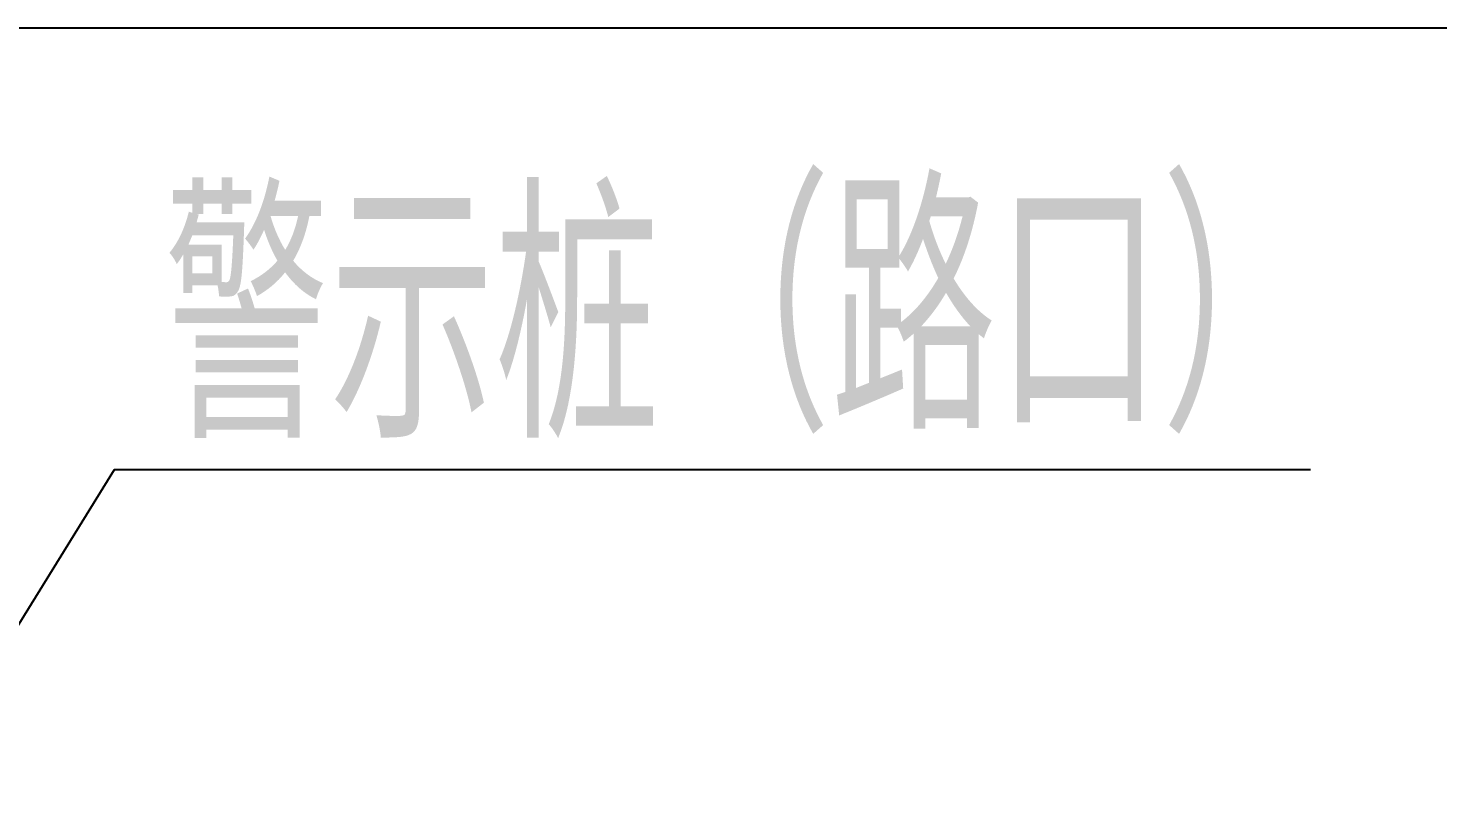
# Model space of a CAD drawing. Extents: x -941089 to 947074, y -2579987 to 8.
# Drawn here: x 2114.99 to 2132.88, y -89.4 to -79.47 of the extents above; entities that cross this region are included whole.
import ezdxf

# ---------------------------------------------------------------- set-up
doc = ezdxf.new("R2010")
doc.units = 0
doc.header["$LTSCALE"] = 5
doc.layers.add('尺寸', color=2, linetype='CONTINUOUS')
doc.layers.add('文字', color=7, linetype='CONTINUOUS')
doc.styles.get("Standard").update_dxf_attribs({"font": 'simplex1.shx', "width": 0.7, "bigfont": 'hztxt.shx'})

msp = doc.modelspace()

# ---------------------------------------------------------------- linework, layer by layer
at = {"layer": '尺寸', "linetype": 'Continuous'}
for p, q in [((2138.022, -79.46922), (2113.4708, -79.46922)), ((2116.07686, -85.07797), (2109.11367, -96.35272)), ((2131.26671, -85.07797), (2116.07686, -85.07797))]:
    msp.add_line(p, q, dxfattribs=at)

# ---------------------------------------------------------------- texts
at = {"layer": '文字', "width": 0.7}
for s, p in [('（路口）', (2123.07646, -84.56465)), ('警示桩', (2116.71096, -84.6729))]:
    msp.add_text(s, height=3, dxfattribs=at).set_placement(p)

doc.saveas('drawing.dxf')
